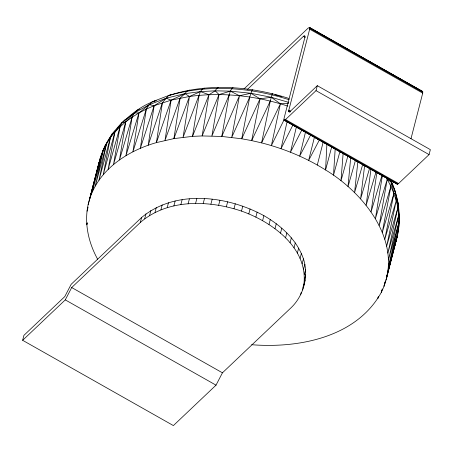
<?xml version="1.0" encoding="UTF-8"?>
<svg xmlns="http://www.w3.org/2000/svg" width="453" height="453" viewBox="0 0 453 453"><rect width="100%" height="100%" fill="white"/><g stroke="black" fill="none" stroke-linecap="round" stroke-linejoin="round"><path stroke-width="0.68" d="M100.702 157.627C104.043 144.433 112.344 132.65 121.766 122.927C131.681 113.788 143.188 104.349 156.268 100.736M326.896 144.02L325.582 169.971C365.373 193.958 405.022 244.331 381.318 292.338C356.585 337.287 298.861 348.476 251.675 344.716M335.214 148.505L333.487 175.237L339.988 151.33M390.99 180.351C398.748 197.587 401.369 217.129 397.451 235.679L386.103 279.869L395.594 242.304L392.57 253.782M139.467 109.179L137.083 110.175L134.36 112.95L121.766 122.927L110.351 137.82L105.079 145.911L100.702 156.364L88.142 204.626C84.048 223.216 88.539 242.763 97.627 259.201M343.136 153.29L340.979 180.787L347.785 156.325M386.132 177.587C391.766 186.879 395.82 197.14 397.887 207.819C403.21 230.101 391.024 251.726 387.53 273.363L397.451 235.679L397.706 232.491M390.741 180.283L395.526 192.831L396.239 200.673L398.238 203.499L398.833 214.926L387.859 253.108L397.887 207.819L398.238 203.499L394.393 188.873M386.868 178.006L387.213 179.331L391.279 182.18L393.906 193.522L382.292 232.361L390.894 186.398L391.279 182.18L389.948 179.767M350.718 157.395L348.012 186.596L355.503 160.237M357.904 161.347L354.563 192.644L362.728 164.422M303.821 284.96C308.68 248.085 272.179 221.942 241.506 211.098C208.799 200.101 167.842 198.635 140.311 222.48L71.704 287.536L65.283 299.88L22.65 340.305L173.386 425.582L216.019 385.158L222.44 372.813L291.053 307.757C303.867 295.56 308.923 275.673 303.436 258.844C296.885 239.739 280.996 225.475 263.884 215.656C227.18 195.696 175.724 189.054 141.591 217.519L71.195 284.269L64.773 296.607L23.924 335.345L22.65 340.305M398.855 222.344L399.421 217.57L398.906 215.719M364.631 165.532L360.605 198.901L369.625 168.176M370.967 169.241L366.109 205.345L376.126 171.591M376.902 172.44L371.047 211.942L382.083 175.045M288.935 98.443C250.294 86.11 207.446 82.706 168.51 95.617L162.412 102.706L156.421 142.61C128.001 150.662 99.615 168.969 89.898 198.204L98.845 162.984L99.903 160.639M171.342 94.473L151.795 101.987L149.292 104.643L146.296 109.122L140.339 148.335L154.139 105.696L166.262 98.176L184.92 93.68L200.453 91.602L215.232 90.827L230.373 91.149L250.832 93.267L271.268 97.276L288.618 102.338M287.734 106.087C256.228 95.781 222.395 91.936 189.479 96.483L184.92 93.68L180.124 98.091L173.912 138.601L156.421 142.61L171.092 100.164L184.92 93.68L186.896 91.189L189.286 90.147L190.611 90.385M180.124 98.091L165.011 140.385L171.092 100.164L154.139 105.696L149.292 104.643L134.36 112.95L132.078 117.219L125.962 155.673L138.935 112.967L149.292 104.643L166.262 98.176L171.092 100.164L189.479 96.483L200.453 91.602L202.202 89.139L204.229 88.148M199.105 95.362L192.519 136.37L173.912 138.601L189.479 96.483L183.097 137.259L200.453 91.602L208.963 94.722L215.232 90.827L216.761 88.38L218.442 87.401M382.326 175.815L375.407 218.657L387.213 179.331L379.161 225.475L390.894 186.398M98.38 165.702L98.845 162.984M146.296 109.122L132.922 151.812L138.935 112.967L132.078 117.219L125.764 121.851L121.766 122.927L120.022 126.846L113.527 164.49L125.764 121.851L134.36 112.95L138.935 112.967L146.296 109.122L154.139 105.696L148.188 145.266L162.412 102.706M233.001 87.712L231.676 88.692L230.373 91.149L229.173 94.904L221.794 136.444L202.134 135.94L192.519 136.37L208.963 94.722L202.134 135.94L219.003 94.569L230.373 91.149L239.439 95.725L250.832 93.267L260.033 98.816L271.268 97.276L280.413 103.777L288.572 103.278M247.157 89.694L303.374 36.387L304.784 35.781L304.869 37.469L284.02 118.482L284.105 120.17L397.162 184.128L398.572 183.522L429.076 154.598L430.35 149.637L317.298 85.679L290.311 111.268L288.901 111.868L288.816 110.187L309.665 29.168L309.58 27.48L308.17 28.086L244.082 88.856M410.979 138.743L422.717 93.131L422.632 91.444L309.58 27.48M249.739 97.033L241.726 138.777L221.794 136.444L239.439 95.725L231.749 137.384L249.739 97.033L251.834 90.781L252.678 89.745M115.192 130.764L112.146 133.85L110.351 137.82L103.261 174.643L114.875 132.174L120.022 126.846L125.764 121.851L119.484 159.903L132.078 117.219M395.729 241.608L396.284 238.839M272.332 93.975L272.332 93.607L270.277 101.064L261.585 142.882C284.116 148.635 305.86 157.616 325.582 169.971L331.839 146.353M378.266 296.891L377.972 298.25L378.346 296.896M87.248 222.666L86.8 224.722L87.157 223.357M110.351 137.82L98.997 180.164L106.472 143.748L103.25 149.943L95.34 185.945L106.472 143.748L112.146 133.85L114.875 132.174L108.114 169.411L120.022 126.846M287.174 121.308L281.019 148.697L292.961 124.915M381.783 290.299L381.318 292.338L382.236 288.929M296.37 126.925L290.475 152.214L302.032 129.598M399.076 221.959L388.408 259.954L398.833 214.926L399.076 221.959L388.3 266.715L398.612 228.89L398.006 230.634M385.016 282.117L384.031 286.205L385.452 280.798M305.622 131.568L299.699 156.121L310.633 135.034M314.416 137.27L308.652 160.39L319.433 139.858M89.898 198.204L100.702 156.364L92.299 191.97L103.25 149.943M87.038 211.206L88.086 207.134M140.311 222.48L141.591 217.519M144.688 218.759L145.968 213.805M149.609 215.396L150.883 210.441M155.028 212.412L156.302 207.451M160.906 209.83L162.185 204.869M167.208 207.667L168.482 202.706M173.873 205.939L175.152 200.979M180.86 204.665L182.134 199.705M188.108 203.85L189.388 198.89M195.571 203.499L196.845 198.539M203.182 203.624L204.462 198.663M210.894 204.207L212.168 199.246M218.635 205.26L219.915 200.3M226.358 206.766L227.638 201.806M234.003 208.72L235.277 203.759M241.506 211.098L242.78 206.138M248.81 213.89L250.084 208.929M255.86 217.072L257.14 212.112M262.61 220.617L263.884 215.656M268.997 224.507L270.277 219.546M274.982 228.697L276.262 223.737M284.105 120.17L285.52 119.564L316.018 90.64L317.298 85.679M280.515 233.17L281.794 228.21M285.554 237.887L286.834 232.927M290.067 242.808L291.341 237.848M294.008 247.899L295.282 242.938M317.293 165.017L323.221 141.976M297.355 253.125L298.629 248.165M300.079 258.437L301.353 253.476M302.157 263.805L303.436 258.844M303.584 269.178L304.858 264.218M304.337 274.524L305.611 269.563M304.416 279.795L305.69 274.835M300.628 294.79L301.268 292.31M302.553 289.965L305.096 279.999M386.698 276.07L387.236 274.048M388.481 269.32L389.014 267.293M389.37 265.939L390.435 261.891M390.792 260.537L392.213 255.135M88.142 204.626L93.097 186.528M395.78 241.642L397.451 235.679M397.887 207.819L386.652 246.206L396.239 200.673L384.795 239.28L393.906 193.522L395.526 192.831M103.765 149.801L105.079 145.911L106.88 144.048M302.87 287.417L303.833 285.005M229.173 94.904L211.908 135.962L219.003 94.569L215.232 90.827M270.277 101.064L251.687 140.611L241.726 138.777L260.033 98.816L251.687 140.611L261.585 142.882L280.413 103.777L271.375 145.583L284.161 119.603M117.452 128.205L119.258 126.155M121.064 124.105L124.671 120.005L125.968 119.428M153.227 101.687L155.022 100.691M421.8 91.585L422.632 91.444M168.51 95.617C207.853 84.048 250.367 87.208 289.065 99.717M274.999 94.751L278.329 95.719M279.66 96.11L281.658 96.687M309.229 27.418L422.281 91.376M309.773 27.814L422.83 91.772M309.807 28.386L422.859 92.35M309.665 29.168L422.717 93.131M303.952 35.923L305.18 36.619M303.374 36.387L305.214 37.429M316.018 90.64L429.076 154.598M288.816 110.187L290.662 111.228M288.68 110.962L289.909 111.659M288.708 111.54L289.937 112.236M285.52 119.564L398.572 183.522M284.937 120.028L397.994 183.986M283.912 119.835L374.846 171.285M376.075 171.981L396.352 183.448M284.456 120.232L397.513 184.195M71.704 287.536L222.44 372.813M65.283 299.88L216.019 385.158M396.964 183.799L397.162 184.128M397.06 199.388L397.179 200.77"/></g></svg>
